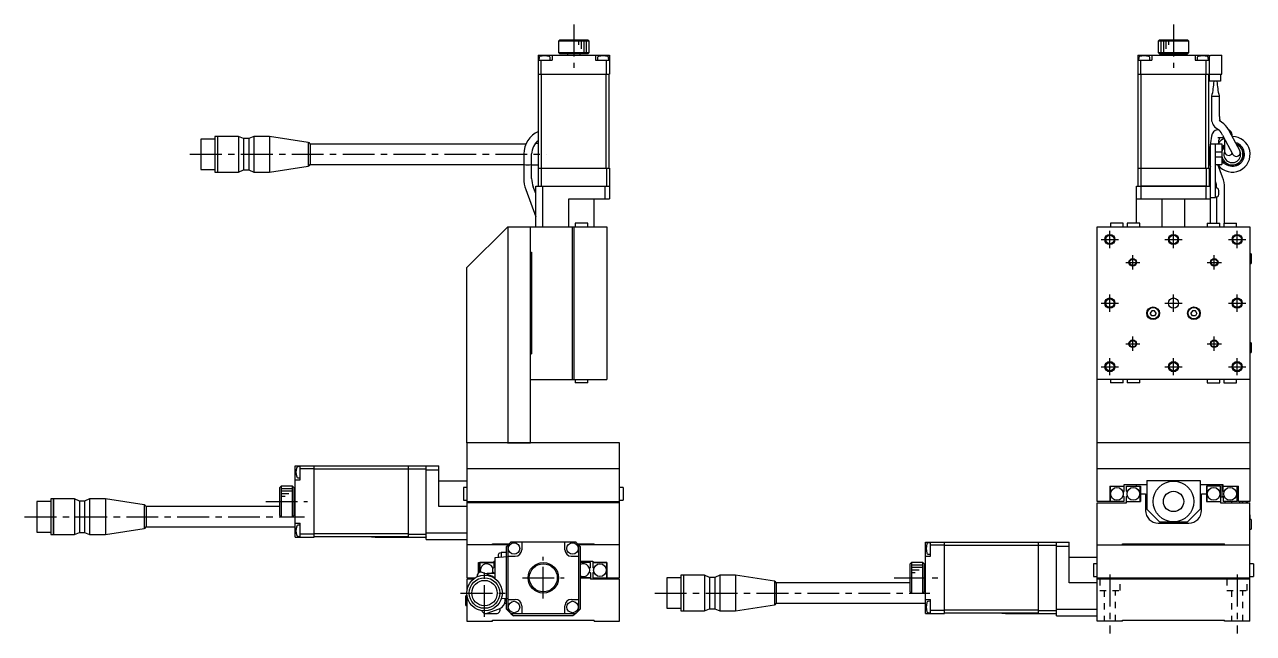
# Model space of a CAD drawing. Extents: x -591 to 418, y 17 to 757.
# Drawn here: x -591.1 to -108.2, y 273 to 512.4 of the extents above; entities that cross this region are included whole.
import ezdxf

# ---------------------------------------------------------------- set-up
doc = ezdxf.new("R2010")
doc.units = 0
doc.header["$LTSCALE"] = 10
doc.linetypes.add('CENTER', pattern=[2, 1.25, -0.25, 0.25, -0.25])
doc.linetypes.add('DOT', pattern=[0.5, 0.25, -0.25])
doc.layers.add('1', color=7, linetype='CONTINUOUS')

msp = doc.modelspace()

# ---------------------------------------------------------------- linework, layer by layer
at = {"layer": '1', "color": 4, "linetype": 'CENTER'}
for p, q in [((-375.243679, 512.362222), (-375.243679, 495.413484)), ((-139.601736, 512.362222), (-139.601736, 495.413484)), ((-526.086573, 461.366425), (-386.086573, 461.366425)), ((-164.601736, 424.466425), (-164.601736, 431.266425)), ((-139.601736, 424.466425), (-139.601736, 431.266425)), ((-114.601736, 424.466425), (-114.601736, 431.266425)), ((-168.001736, 427.866425), (-161.201736, 427.866425)), ((-143.001736, 427.866425), (-136.201736, 427.866425)), ((-118.001736, 427.866425), (-111.201736, 427.866425)), ((-155.601736, 416.066425), (-155.601736, 421.666425)), ((-123.601736, 416.066425), (-123.601736, 421.666425)), ((-158.401736, 418.866425), (-152.801736, 418.866425)), ((-126.401736, 418.866425), (-120.801736, 418.866425)), ((-164.601736, 399.466425), (-164.601736, 406.266425)), ((-139.601736, 399.466425), (-139.601736, 406.266425)), ((-114.601736, 399.466425), (-114.601736, 406.266425)), ((-168.001736, 402.866425), (-161.201736, 402.866425)), ((-143.001736, 402.866425), (-136.201736, 402.866425)), ((-118.001736, 402.866425), (-111.201736, 402.866425)), ((-158.401736, 386.866425), (-152.801736, 386.866425)), ((-155.601736, 384.066425), (-155.601736, 389.666425)), ((-126.401736, 386.866425), (-120.801736, 386.866425)), ((-123.601736, 384.066425), (-123.601736, 389.666425)), ((-168.001736, 377.866425), (-161.201736, 377.866425)), ((-164.601736, 374.466425), (-164.601736, 381.266425)), ((-143.001736, 377.866425), (-136.201736, 377.866425)), ((-139.601736, 374.466425), (-139.601736, 381.266425)), ((-118.001736, 377.866425), (-111.201736, 377.866425)), ((-114.601736, 374.466425), (-114.601736, 381.266425)), ((-496.319571, 324.866425), (-479.955272, 324.866425)), ((-591.086573, 318.866424), (-481.086573, 318.866424)), ((-387.243679, 286.666425), (-387.243679, 303.066425)), ((-410.343679, 279.466426), (-410.343679, 298.266423)), ((-395.443679, 294.866425), (-379.043679, 294.866425)), ((-249.399887, 294.866425), (-232.158929, 294.866425)), ((-164.601736, 296.136478), (-164.601736, 272.992683)), ((-114.601736, 296.136478), (-114.601736, 272.992683)), ((-419.743678, 288.866424), (-400.94368, 288.866424)), ((-343.44463, 288.866424), (-235.348937, 288.866424))]:
    msp.add_line(p, q, dxfattribs=at)
at = {"layer": '1', "color": 7, "linetype": 'CONTINUOUS'}
for p, q in [((-380.743679, 506.366425), (-381.243679, 505.866425)), ((-381.243679, 505.866425), (-381.243679, 501.366425)), ((-369.243679, 505.866425), (-381.243679, 505.866425)), ((-380.743679, 506.366425), (-369.743679, 506.366425)), ((-369.243679, 505.866425), (-369.743679, 506.366425)), ((-369.243679, 501.366425), (-369.243679, 505.866425)), ((-145.101736, 506.366425), (-145.601736, 505.866425)), ((-145.601736, 505.866425), (-145.601736, 501.366425)), ((-133.601736, 505.866425), (-145.601736, 505.866425)), ((-145.101736, 506.366425), (-134.101736, 506.366425)), ((-133.601736, 505.866425), (-134.101736, 506.366425)), ((-133.601736, 501.366425), (-133.601736, 505.866425)), ((-389.243679, 500.366425), (-361.243679, 500.366425)), ((-389.243679, 500.366425), (-389.243679, 492.866425)), ((-389.243679, 498.366425), (-383.743679, 498.366425)), ((-388.907478, 499.351705), (-388.993679, 498.366425)), ((-388.043679, 492.866425), (-388.043679, 498.366425)), ((-384.493679, 498.366425), (-384.57988, 499.351705)), ((-383.743679, 500.366425), (-383.743679, 498.366425)), ((-381.243679, 501.366425), (-380.743679, 500.866425)), ((-381.243679, 501.366425), (-369.243679, 501.366425)), ((-369.743679, 500.866425), (-380.743679, 500.866425)), ((-377.743679, 500.866425), (-377.743679, 500.366425)), ((-372.743679, 500.366425), (-372.743679, 500.866425)), ((-369.743679, 500.866425), (-369.243679, 501.366425)), ((-366.743679, 500.366425), (-366.743679, 498.366425)), ((-366.743679, 498.366425), (-361.243679, 498.366425)), ((-365.907478, 499.351705), (-365.993679, 498.366425)), ((-362.443679, 492.866425), (-362.443679, 498.366425)), ((-361.493679, 498.366425), (-361.57988, 499.351705)), ((-361.243679, 500.366425), (-361.243679, 492.866425)), ((-153.601736, 500.366425), (-125.601736, 500.366425)), ((-153.601736, 500.366425), (-153.601736, 492.866425)), ((-153.601736, 498.366425), (-148.101736, 498.366425)), ((-153.265535, 499.351705), (-153.351736, 498.366425)), ((-152.401736, 492.866425), (-152.401736, 498.366425)), ((-148.851736, 498.366425), (-148.937937, 499.351705)), ((-148.101736, 500.366425), (-148.101736, 498.366425)), ((-145.601736, 501.366425), (-145.101736, 500.866425)), ((-145.601736, 501.366425), (-133.601736, 501.366425)), ((-145.101736, 500.866425), (-134.101736, 500.866425)), ((-142.101736, 500.866425), (-142.101736, 500.366425)), ((-137.101736, 500.366425), (-137.101736, 500.866425)), ((-134.101736, 500.866425), (-133.601736, 501.366425)), ((-131.101736, 500.366425), (-131.101736, 498.366425)), ((-131.101736, 498.366425), (-125.601736, 498.366425)), ((-130.265535, 499.351705), (-130.351736, 498.366425)), ((-126.801736, 492.866425), (-126.801736, 498.366425)), ((-125.851736, 498.366425), (-125.937937, 499.351705)), ((-125.601736, 500.366425), (-125.601736, 490.066425)), ((-125.101736, 500.066425), (-125.601736, 500.066425)), ((-125.101736, 500.366425), (-125.101736, 500.066425)), ((-125.101736, 500.366425), (-120.601736, 500.366425)), ((-120.601736, 492.866425), (-120.601736, 500.366425)), ((-389.243679, 492.866425), (-361.243679, 492.866425)), ((-389.143679, 455.866425), (-389.143679, 492.866425)), ((-388.002258, 455.866425), (-388.002258, 492.866425)), ((-362.4851, 455.866425), (-362.4851, 492.866425)), ((-361.343679, 455.866425), (-361.343679, 492.866425)), ((-153.601736, 492.866425), (-120.601736, 492.866425)), ((-153.501736, 455.866425), (-153.501736, 492.866425)), ((-152.360315, 455.866425), (-152.360315, 492.866425)), ((-126.843157, 455.866425), (-126.843157, 492.866425)), ((-125.701736, 455.866425), (-125.701736, 492.866425)), ((-121.201736, 492.866425), (-121.201736, 490.066425)), ((-121.201736, 490.066425), (-125.601736, 490.066425)), ((-124.676736, 484.266425), (-124.676736, 476.283724)), ((-124.676736, 484.266425), (-121.576736, 484.266425)), ((-121.668246, 484.266425), (-121.681444, 484.306071)), ((-121.576736, 476.283724), (-121.576736, 484.266425)), ((-119.800583, 473.375923), (-121.612412, 474.610277)), ((-123.37444, 472.059735), (-123.357806, 472.048325)), ((-123.357806, 472.048325), (-121.596933, 470.848685)), ((-121.862127, 471.029355), (-122.174604, 471.029355)), ((-120.310973, 468.859677), (-116.267154, 461.332849)), ((-117.888799, 470.936651), (-117.927245, 470.949611)), ((-117.726503, 470.869855), (-117.888799, 470.936651)), ((-117.57063, 470.785439), (-117.726503, 470.869855)), ((-113.536318, 462.800002), (-117.58014, 470.32683)), ((-521.829468, 467.366423), (-521.829467, 455.366427)), ((-516.329467, 467.366423), (-521.829468, 467.366423)), ((-516.329467, 468.366424), (-516.329466, 454.366426)), ((-515.329465, 468.366424), (-516.329467, 468.366424)), ((-515.329465, 468.366424), (-515.329464, 454.366426)), ((-515.279465, 468.366424), (-515.329465, 468.316424)), ((-515.279465, 468.366424), (-515.279464, 454.366426)), ((-507.022465, 468.366424), (-515.279465, 468.366424)), ((-507.022465, 468.366424), (-507.022464, 454.366426)), ((-505.022465, 467.516425), (-507.022465, 468.366424)), ((-505.022465, 467.516425), (-505.022464, 455.216425)), ((-503.022465, 467.516425), (-505.022465, 467.516425)), ((-501.022465, 468.366424), (-503.022465, 467.516425)), ((-503.022465, 467.516425), (-503.022464, 455.216425)), ((-501.022465, 468.366424), (-501.022464, 454.366426)), ((-494.829466, 468.366424), (-501.022465, 468.366424)), ((-494.829466, 468.366424), (-494.829465, 454.366426)), ((-479.595483, 466.050751), (-494.829466, 468.366424)), ((-479.595483, 466.050751), (-479.595483, 456.682099)), ((-478.871809, 465.366425), (-478.871809, 457.366425)), ((-394.110013, 465.366425), (-478.871809, 465.366425)), ((-389.143679, 465.566425), (-390.402511, 465.566425)), ((-123.101736, 465.366425), (-125.101736, 465.366425)), ((-125.101736, 434.266425), (-125.101736, 465.366425)), ((-123.101736, 465.416425), (-120.601736, 465.416425)), ((-123.101736, 444.366425), (-123.101736, 465.416425)), ((-122.174604, 467.929355), (-119.811155, 467.929355)), ((-120.601736, 465.416425), (-120.601736, 457.316425)), ((-119.56637, 465.006839), (-120.601736, 464.456325)), ((-119.56637, 464.440554), (-120.601736, 463.89004)), ((-119.56637, 467.473733), (-119.56637, 462.479355)), ((-394.923981, 461.479355), (-394.923981, 451.835513)), ((-391.823981, 451.835513), (-391.823981, 461.479355)), ((-125.387897, 461.479355), (-125.387897, 457.206049)), ((-123.101736, 462.366425), (-120.601736, 462.366425)), ((-123.101736, 460.366425), (-120.601736, 460.366425)), ((-120.601736, 458.842811), (-119.004397, 457.99349)), ((-521.829467, 455.366427), (-516.329466, 455.366427)), ((-516.329466, 454.366426), (-515.329464, 454.366426)), ((-515.329464, 454.416426), (-515.279464, 454.366426)), ((-515.279464, 454.366426), (-507.022464, 454.366426)), ((-507.022464, 454.366426), (-505.022464, 455.216425)), ((-505.022464, 455.216425), (-503.022464, 455.216425)), ((-503.022464, 455.216425), (-501.022464, 454.366426)), ((-501.022464, 454.366426), (-494.829465, 454.366426)), ((-494.829465, 454.366426), (-479.595483, 456.682099)), ((-478.871809, 457.366425), (-394.923981, 457.366425)), ((-394.923981, 457.479355), (-394.848119, 457.394899)), ((-394.848119, 457.394899), (-394.755041, 457.355277)), ((-391.992921, 457.355277), (-391.899844, 457.394899)), ((-391.899844, 457.394899), (-391.826105, 457.465052)), ((-391.826105, 457.465052), (-391.823981, 457.479355)), ((-391.823981, 457.166425), (-389.143679, 457.166425)), ((-389.243679, 455.866425), (-389.243679, 448.966425)), ((-389.243679, 455.866425), (-361.243679, 455.866425)), ((-388.043679, 455.866425), (-388.043679, 448.866425)), ((-362.443679, 455.866425), (-362.443679, 448.866425)), ((-361.243679, 455.866425), (-361.243679, 448.966425)), ((-153.601736, 455.866425), (-153.601736, 448.866425)), ((-153.601736, 455.866425), (-125.601736, 455.866425)), ((-152.401736, 455.866425), (-152.401736, 448.966425)), ((-126.801736, 455.866425), (-126.801736, 448.966425)), ((-125.601736, 455.866425), (-125.601736, 448.866425)), ((-125.387897, 457.206049), (-125.101736, 457.256507)), ((-125.387897, 457.206049), (-125.101736, 456.419827)), ((-123.101736, 457.316425), (-120.601736, 457.316425)), ((-120.327183, 452.365644), (-122.12912, 457.316425)), ((-120.601736, 458.276526), (-118.608252, 457.216572)), ((-394.148534, 447.557985), (-390.243679, 436.829483)), ((-390.243679, 445.893277), (-391.235487, 448.618247)), ((-390.243679, 432.866425), (-390.243679, 448.866425)), ((-390.243679, 448.866425), (-361.243679, 448.866425)), ((-389.243679, 448.966425), (-389.143679, 448.866425)), ((-387.521708, 448.866425), (-387.521708, 432.866425)), ((-362.96565, 443.866425), (-362.96565, 448.866425)), ((-361.343679, 448.866425), (-361.243679, 448.966425)), ((-361.243679, 448.866425), (-361.243679, 443.866425)), ((-154.101736, 434.266425), (-154.101736, 448.866425)), ((-154.101736, 448.866425), (-125.101736, 448.866425)), ((-152.501736, 448.866425), (-152.401736, 448.966425)), ((-152.446969, 448.866425), (-152.446969, 443.866425)), ((-152.401736, 448.966425), (-126.801736, 448.966425)), ((-126.801736, 448.966425), (-126.701736, 448.866425)), ((-126.756503, 443.866425), (-126.756503, 448.866425)), ((-125.101736, 444.366425), (-123.101736, 444.366425)), ((-122.418949, 448.056689), (-123.101736, 448.116425)), ((-123.101736, 444.616425), (-122.418949, 444.676161)), ((-122.651736, 448.088116), (-122.651736, 448.077055)), ((-122.651736, 444.655795), (-122.651736, 434.266425)), ((-119.551736, 434.266425), (-119.551736, 448.088116)), ((-377.243679, 432.866425), (-377.243679, 443.866425)), ((-377.243679, 443.866425), (-361.243679, 443.866425)), ((-367.243679, 432.866425), (-367.243679, 443.866425)), ((-154.101736, 443.866425), (-125.101736, 443.866425)), ((-144.101736, 432.866425), (-144.101736, 443.866425)), ((-135.101736, 432.866425), (-135.101736, 443.866425)), ((-401.243679, 432.866425), (-417.243679, 416.866425)), ((-401.243679, 432.866425), (-401.243679, 347.966425)), ((-401.243679, 432.866425), (-362.243679, 432.866425)), ((-392.243679, 347.866425), (-392.243679, 432.866425)), ((-375.743679, 372.866425), (-375.743679, 432.866425)), ((-375.243679, 432.866425), (-375.243679, 372.866425)), ((-374.743679, 434.266425), (-374.743679, 432.866425)), ((-369.743679, 434.266425), (-374.743679, 434.266425)), ((-369.743679, 432.866425), (-369.743679, 434.266425)), ((-362.243679, 432.866425), (-362.243679, 372.866425)), ((-169.601736, 432.866425), (-109.601736, 432.866425)), ((-169.601736, 347.966425), (-169.601736, 432.866425)), ((-164.351736, 434.266425), (-164.351736, 432.866425)), ((-159.351736, 434.266425), (-164.351736, 434.266425)), ((-159.351736, 432.866425), (-159.351736, 434.266425)), ((-157.851736, 434.266425), (-157.851736, 432.866425)), ((-152.851736, 434.266425), (-157.851736, 434.266425)), ((-152.851736, 432.866425), (-152.851736, 434.266425)), ((-126.351736, 434.266425), (-126.351736, 432.866425)), ((-126.351736, 434.266425), (-121.351736, 434.266425)), ((-121.351736, 432.866425), (-121.351736, 434.266425)), ((-119.851736, 434.266425), (-119.851736, 432.866425)), ((-119.851736, 434.266425), (-114.851736, 434.266425)), ((-114.851736, 432.866425), (-114.851736, 434.266425)), ((-109.601736, 432.866425), (-109.601736, 347.966425)), ((-392.243679, 422.866425), (-391.943679, 422.866425)), ((-391.943679, 422.866425), (-391.943679, 382.866425)), ((-109.101736, 422.266425), (-109.601736, 422.266425)), ((-109.101736, 422.266425), (-109.101736, 418.466425)), ((-417.243679, 347.966425), (-417.243679, 416.866425)), ((-109.601736, 418.466425), (-109.101736, 418.466425)), ((-148.179086, 399.866425), (-148.756437, 398.866425)), ((-148.179086, 397.866425), (-148.756437, 398.866425)), ((-147.024386, 399.866425), (-148.179086, 399.866425)), ((-147.024386, 397.866425), (-148.179086, 397.866425)), ((-146.447036, 398.866425), (-147.024386, 399.866425)), ((-146.447036, 398.866425), (-147.024386, 397.866425)), ((-132.179086, 399.866425), (-132.756437, 398.866425)), ((-132.179086, 397.866425), (-132.756437, 398.866425)), ((-131.024386, 399.866425), (-132.179086, 399.866425)), ((-131.024386, 397.866425), (-132.179086, 397.866425)), ((-130.447036, 398.866425), (-131.024386, 399.866425)), ((-130.447036, 398.866425), (-131.024386, 397.866425)), ((-109.101736, 387.266425), (-109.601736, 387.266425)), ((-109.101736, 387.266425), (-109.101736, 383.466425)), ((-392.243679, 382.866425), (-391.943679, 382.866425)), ((-109.601736, 383.466425), (-109.101736, 383.466425)), ((-392.243679, 372.866425), (-362.243679, 372.866425)), ((-374.743679, 372.866425), (-374.743679, 371.466425)), ((-369.743679, 371.466425), (-369.743679, 372.866425)), ((-109.601736, 372.866425), (-169.601736, 372.866425)), ((-164.351736, 372.866425), (-164.351736, 371.466425)), ((-159.351736, 371.466425), (-159.351736, 372.866425)), ((-157.851736, 372.866425), (-157.851736, 371.466425)), ((-152.851736, 371.466425), (-152.851736, 372.866425)), ((-126.351736, 372.866425), (-126.351736, 371.466425)), ((-121.351736, 371.466425), (-121.351736, 372.866425)), ((-119.851736, 372.866425), (-119.851736, 371.466425)), ((-114.851736, 371.466425), (-114.851736, 372.866425)), ((-369.743679, 371.466425), (-374.743679, 371.466425)), ((-159.351736, 371.466425), (-164.351736, 371.466425)), ((-152.851736, 371.466425), (-157.851736, 371.466425)), ((-126.351736, 371.466425), (-121.351736, 371.466425)), ((-119.851736, 371.466425), (-114.851736, 371.466425)), ((-417.243679, 347.966425), (-417.143679, 347.866425)), ((-357.243679, 347.866425), (-417.243679, 347.866425)), ((-417.243679, 347.866425), (-417.243679, 294.866425)), ((-401.343679, 347.866425), (-401.243679, 347.966425)), ((-401.243679, 347.966425), (-392.243679, 347.966425)), ((-357.243679, 294.866425), (-357.243679, 347.866425)), ((-169.501736, 347.866425), (-169.601736, 347.966425)), ((-109.601736, 347.866425), (-169.601736, 347.866425)), ((-169.601736, 324.866425), (-169.601736, 347.866425)), ((-109.601736, 347.966425), (-109.701736, 347.866425)), ((-109.601736, 347.866425), (-109.601736, 324.866425)), ((-484.743679, 310.866425), (-484.743679, 338.866425)), ((-484.743679, 338.866425), (-477.243679, 338.866425)), ((-482.743679, 338.616425), (-483.728959, 338.530225)), ((-482.743679, 333.366425), (-482.743679, 338.866425)), ((-477.243679, 310.866425), (-477.243679, 338.866425)), ((-440.243679, 338.766425), (-477.243679, 338.766425)), ((-440.243679, 338.866425), (-433.343679, 338.866425)), ((-440.243679, 310.866425), (-440.243679, 338.866425)), ((-433.243679, 338.766425), (-433.343679, 338.866425)), ((-433.243679, 338.866425), (-428.243679, 338.866425)), ((-433.243679, 309.866425), (-433.243679, 338.866425)), ((-428.243679, 322.866425), (-428.243679, 338.866425)), ((-484.743679, 333.366425), (-482.743679, 333.366425)), ((-483.728959, 334.202626), (-482.743679, 334.116425)), ((-477.243679, 337.666425), (-482.743679, 337.666425)), ((-440.243679, 337.625004), (-477.243679, 337.625004)), ((-440.243679, 337.666425), (-433.243679, 337.666425)), ((-428.243679, 337.144455), (-433.243679, 337.144455)), ((-417.243679, 337.866425), (-357.243679, 337.866425)), ((-169.601736, 337.866425), (-109.601736, 337.866425)), ((-490.243679, 330.866425), (-490.743679, 330.366425)), ((-490.743679, 319.366425), (-490.743679, 330.366425)), ((-485.743679, 330.866425), (-490.243679, 330.866425)), ((-490.243679, 330.866425), (-490.243679, 318.866425)), ((-485.243679, 330.366425), (-485.743679, 330.866425)), ((-485.743679, 318.866425), (-485.743679, 330.866425)), ((-485.243679, 330.366425), (-485.243679, 319.366425)), ((-417.243679, 332.866425), (-428.243679, 332.866425)), ((-417.243679, 330.366425), (-418.643679, 330.366425)), ((-418.643679, 330.366425), (-418.643679, 325.366425)), ((-355.843679, 330.366425), (-357.243679, 330.366425)), ((-355.843679, 330.366425), (-355.843679, 325.366425)), ((-164.551736, 330.816425), (-164.601736, 330.866425)), ((-164.601736, 330.866425), (-164.601736, 324.866425)), ((-164.601736, 330.866425), (-159.101736, 330.866425)), ((-164.551736, 330.816425), (-164.551736, 324.866425)), ((-159.101736, 330.816425), (-164.551736, 330.816425)), ((-159.101736, 328.869027), (-159.441271, 328.529492)), ((-150.101736, 331.366425), (-159.101736, 331.366425)), ((-159.101736, 331.366425), (-159.101736, 328.869027)), ((-158.101736, 328.869027), (-158.101736, 330.866425)), ((-158.101736, 330.866425), (-152.601736, 330.866425)), ((-158.101736, 328.869027), (-157.762201, 328.529492)), ((-154.101736, 330.866425), (-154.101736, 331.366425)), ((-152.651736, 324.916425), (-152.651736, 330.866425)), ((-152.601736, 330.866425), (-152.601736, 324.866425)), ((-150.101736, 333.066425), (-150.101736, 321.866425)), ((-150.101736, 333.066425), (-129.101736, 333.066425)), ((-129.101736, 333.066425), (-129.101736, 321.866425)), ((-120.101736, 331.366425), (-129.101736, 331.366425)), ((-126.601736, 330.866425), (-126.601736, 324.866425)), ((-121.101736, 330.866425), (-126.601736, 330.866425)), ((-126.551736, 330.866425), (-126.551736, 324.916425)), ((-125.101736, 331.366425), (-125.101736, 330.866425)), ((-123.101736, 330.866425), (-123.101736, 331.366425)), ((-123.101736, 331.116425), (-122.418949, 331.176161)), ((-121.441271, 328.529492), (-121.101736, 328.869027)), ((-121.201736, 326.963823), (-121.201736, 328.769027)), ((-121.101736, 328.869027), (-121.101736, 330.866425)), ((-120.601736, 331.366425), (-120.601736, 326.616424)), ((-120.101736, 328.869027), (-120.101736, 331.366425)), ((-120.101736, 330.866425), (-114.101736, 330.866425)), ((-114.651736, 330.816425), (-120.101736, 330.816425)), ((-119.762201, 328.529492), (-120.101736, 328.869027)), ((-114.651736, 330.816425), (-114.601736, 330.866425)), ((-114.651736, 324.866425), (-114.651736, 330.816425)), ((-114.601736, 330.866425), (-114.601736, 324.866425)), ((-114.101736, 324.866425), (-114.101736, 330.866425)), ((-586.329467, 324.866422), (-586.329467, 312.866426)), ((-580.829466, 324.866422), (-586.329467, 324.866422)), ((-580.829466, 325.866423), (-580.829466, 311.866425)), ((-579.829464, 325.866423), (-580.829466, 325.866423)), ((-579.829464, 325.866423), (-579.829464, 311.866425)), ((-579.779464, 325.866423), (-579.829464, 325.816423)), ((-579.779464, 325.866423), (-579.779464, 311.866425)), ((-571.522464, 325.866423), (-579.779464, 325.866423)), ((-571.522464, 325.866423), (-571.522464, 311.866425)), ((-569.522464, 325.016424), (-571.522464, 325.866423)), ((-569.522464, 325.016424), (-569.522464, 312.716424)), ((-567.522464, 325.016424), (-569.522464, 325.016424)), ((-565.522464, 325.866423), (-567.522464, 325.016424)), ((-567.522464, 325.016424), (-567.522464, 312.716424)), ((-565.522464, 325.866423), (-565.522464, 311.866425)), ((-559.329465, 325.866423), (-565.522464, 325.866423)), ((-559.329465, 325.866423), (-559.329465, 311.866425)), ((-544.095483, 323.55075), (-559.329465, 325.866423)), ((-544.095483, 323.55075), (-544.095483, 314.182099)), ((-484.743679, 327.366425), (-485.243679, 327.366425)), ((-418.643679, 325.366425), (-417.243679, 325.366425)), ((-417.243679, 324.866425), (-357.243679, 324.866425)), ((-357.243679, 324.366425), (-417.243679, 324.366425)), ((-357.243679, 325.366425), (-355.843679, 325.366425)), ((-159.101736, 324.866425), (-169.601736, 324.866425)), ((-169.601736, 324.366425), (-158.101736, 324.366425)), ((-169.601736, 277.866425), (-169.601736, 324.366425)), ((-159.101736, 326.863823), (-159.441271, 327.203358)), ((-159.101736, 326.863823), (-159.101736, 324.866425)), ((-157.762201, 327.203358), (-158.101736, 326.863823)), ((-158.101736, 324.366425), (-158.101736, 326.863823)), ((-158.101736, 324.916425), (-152.651736, 324.916425)), ((-158.101736, 324.866425), (-152.601736, 324.866425)), ((-152.651736, 324.916425), (-152.601736, 324.866425)), ((-152.601736, 327.866425), (-150.601736, 327.866425)), ((-150.601736, 327.866425), (-150.601736, 321.366425)), ((-150.601736, 326.366425), (-150.101736, 326.866425)), ((-129.101736, 326.866425), (-128.601736, 326.366425)), ((-128.601736, 321.366425), (-128.601736, 327.866425)), ((-128.601736, 327.866425), (-126.601736, 327.866425)), ((-126.551736, 324.916425), (-126.601736, 324.866425)), ((-126.601736, 324.866425), (-121.101736, 324.866425)), ((-126.551736, 324.916425), (-121.101736, 324.916425)), ((-121.101736, 326.863823), (-121.441271, 327.203358)), ((-121.101736, 326.863823), (-121.101736, 324.366425)), ((-120.101736, 326.616424), (-121.101736, 326.616424)), ((-121.101736, 324.366425), (-109.601736, 324.366425)), ((-119.762201, 327.203358), (-120.101736, 326.863823)), ((-120.101736, 326.863823), (-120.101736, 324.866425)), ((-114.601736, 324.866425), (-120.101736, 324.866425)), ((-119.488454, 324.866425), (-119.488454, 324.366425)), ((-116.645251, 324.366504), (-116.645138, 324.866643)), ((-109.601736, 324.866425), (-114.101736, 324.866425)), ((-113.546168, 324.366425), (-113.546168, 324.866425)), ((-111.101736, 324.866425), (-111.101736, 324.366425)), ((-110.601736, 324.866425), (-110.601736, 324.366425)), ((-109.601736, 277.866425), (-109.601736, 324.366425)), ((-543.371809, 322.866424), (-543.371809, 314.866424)), ((-490.743679, 322.866424), (-543.371809, 322.866424)), ((-490.743679, 319.366425), (-490.243679, 318.866425)), ((-490.243679, 318.866425), (-485.743679, 318.866425)), ((-485.743679, 318.866425), (-485.243679, 319.366425)), ((-485.243679, 322.366425), (-484.743679, 322.366425)), ((-417.243679, 322.866425), (-428.243679, 322.866425)), ((-145.101736, 316.866425), (-150.101736, 321.866425)), ((-129.101736, 321.866425), (-134.101736, 316.866425)), ((-559.329465, 311.866425), (-544.095483, 314.182099)), ((-543.371809, 314.866424), (-484.743679, 314.866424)), ((-484.743679, 316.366425), (-482.743679, 316.366425)), ((-482.743679, 315.616425), (-483.728959, 315.530225)), ((-482.743679, 310.866425), (-482.743679, 316.366425)), ((-145.601736, 316.366425), (-133.601736, 316.366425)), ((-145.101736, 316.866425), (-134.101736, 316.866425)), ((-109.101736, 317.766425), (-109.601736, 317.766425)), ((-109.601736, 313.966425), (-109.101736, 313.966425)), ((-109.101736, 317.766425), (-109.101736, 313.966425)), ((-586.329467, 312.866426), (-580.829466, 312.866426)), ((-580.829466, 311.866425), (-579.829464, 311.866425)), ((-579.829464, 311.916425), (-579.779464, 311.866425)), ((-579.779464, 311.866425), (-571.522464, 311.866425)), ((-571.522464, 311.866425), (-569.522464, 312.716424)), ((-569.522464, 312.716424), (-567.522464, 312.716424)), ((-567.522464, 312.716424), (-565.522464, 311.866425)), ((-565.522464, 311.866425), (-559.329465, 311.866425)), ((-484.743679, 310.866425), (-477.243679, 310.866425)), ((-483.728959, 311.202626), (-482.743679, 311.116425)), ((-477.243679, 312.066425), (-482.743679, 312.066425)), ((-440.243679, 312.107847), (-477.243679, 312.107847)), ((-440.243679, 310.966425), (-477.243679, 310.966425)), ((-454.74166, 310.965784), (-453.306757, 310.816425)), ((-453.306757, 310.816425), (-433.243679, 310.816425)), ((-440.243679, 312.066425), (-433.243679, 312.066425)), ((-440.243679, 310.866425), (-433.343679, 310.866425)), ((-433.243679, 310.966425), (-433.343679, 310.866425)), ((-433.243679, 312.588396), (-417.243679, 312.588396)), ((-433.243679, 309.866425), (-417.243679, 309.866425)), ((-401.100085, 307.866425), (-417.243679, 307.866425)), ((-407.243679, 308.166425), (-400.812393, 308.166425)), ((-407.243679, 307.866425), (-407.243679, 308.166425)), ((-403.743679, 304.616425), (-404.426467, 304.556689)), ((-401.743679, 304.866425), (-403.743679, 304.866425)), ((-403.743679, 304.866425), (-403.743679, 302.941608)), ((-401.743679, 307.144454), (-401.243679, 307.666425)), ((-401.743679, 282.588396), (-401.743679, 307.144454)), ((-400.043679, 308.866425), (-401.243679, 307.666425)), ((-401.243679, 307.666425), (-401.243679, 282.066425)), ((-374.398447, 308.866425), (-400.088912, 308.866425)), ((-395.743679, 308.866425), (-395.743679, 305.866425)), ((-378.743679, 305.866425), (-378.743679, 308.866425)), ((-373.243679, 307.666425), (-374.443679, 308.866425)), ((-373.674965, 308.166425), (-367.243679, 308.166425)), ((-357.243679, 307.866425), (-373.387273, 307.866425)), ((-373.243679, 307.666425), (-372.743679, 307.144455)), ((-373.243679, 282.066425), (-373.243679, 307.666425)), ((-372.743679, 307.144455), (-372.743679, 282.588396)), ((-367.243679, 307.866425), (-367.243679, 308.166425)), ((-237.101736, 280.866425), (-237.101736, 308.866425)), ((-237.101736, 308.866425), (-229.601736, 308.866425)), ((-235.101736, 308.616425), (-236.087016, 308.530225)), ((-235.101736, 303.366425), (-235.101736, 308.866425)), ((-229.601736, 307.666425), (-235.101736, 307.666425)), ((-229.601736, 280.866425), (-229.601736, 308.866425)), ((-192.601736, 308.766425), (-229.601736, 308.766425)), ((-192.601736, 307.625004), (-229.601736, 307.625004)), ((-192.601736, 308.866425), (-185.701736, 308.866425)), ((-192.601736, 280.866425), (-192.601736, 308.866425)), ((-192.601736, 307.666425), (-185.601736, 307.666425)), ((-185.601736, 308.766425), (-185.701736, 308.866425)), ((-185.601736, 308.866425), (-180.601736, 308.866425)), ((-185.601736, 279.866425), (-185.601736, 308.866425)), ((-180.601736, 307.144455), (-185.601736, 307.144455)), ((-180.601736, 292.866425), (-180.601736, 308.866425)), ((-169.601736, 307.866425), (-109.601736, 307.866425)), ((-159.601736, 307.866425), (-159.601736, 308.166425)), ((-159.601736, 308.166425), (-119.601736, 308.166425)), ((-119.601736, 307.866425), (-119.601736, 308.166425)), ((-412.743679, 300.866425), (-406.743679, 300.866425)), ((-412.743679, 296.685678), (-412.743679, 300.866425)), ((-412.193679, 300.816425), (-412.243679, 300.866425)), ((-412.243679, 296.965752), (-412.243679, 300.866425)), ((-406.743679, 300.816425), (-412.193679, 300.816425)), ((-412.193679, 300.816425), (-412.193679, 296.981644)), ((-406.743679, 301.366425), (-406.243679, 301.366425)), ((-406.743679, 301.366425), (-406.743679, 298.869027)), ((-401.243679, 303.116424), (-406.243679, 302.766791)), ((-406.243679, 302.766791), (-406.243679, 294.540047)), ((-401.243679, 303.366425), (-398.243679, 303.366425)), ((-376.243679, 303.366425), (-373.243679, 303.366425)), ((-372.743679, 301.366425), (-367.743679, 301.366425)), ((-368.743679, 300.866425), (-372.743679, 300.866425)), ((-368.743679, 298.869027), (-368.743679, 300.866425)), ((-367.743679, 301.366425), (-367.743679, 298.869027)), ((-367.743679, 300.866425), (-362.243679, 300.866425)), ((-362.293679, 300.816425), (-367.743679, 300.816425)), ((-362.293679, 300.816425), (-362.243679, 300.866425)), ((-362.293679, 294.866425), (-362.293679, 300.816425)), ((-362.243679, 300.866425), (-362.243679, 294.866425)), ((-242.601736, 300.866425), (-243.101736, 300.366425)), ((-243.101736, 289.366425), (-243.101736, 300.366425)), ((-238.101736, 300.866425), (-242.601736, 300.866425)), ((-242.601736, 300.866425), (-242.601736, 288.866425)), ((-237.601736, 300.366425), (-238.101736, 300.866425)), ((-238.101736, 288.866425), (-238.101736, 300.866425)), ((-237.601736, 300.366425), (-237.601736, 289.366425)), ((-237.101736, 303.366425), (-235.101736, 303.366425)), ((-236.087016, 304.202626), (-235.101736, 304.116425)), ((-169.601736, 302.866425), (-180.601736, 302.866425)), ((-169.601736, 300.366425), (-171.001736, 300.366425)), ((-171.001736, 300.366425), (-171.001736, 295.366425)), ((-108.201736, 300.366425), (-109.601736, 300.366425)), ((-108.201736, 300.366425), (-108.201736, 295.366425)), ((-417.243679, 294.866425), (-413.949227, 294.866425)), ((-416.243679, 294.366425), (-416.243679, 294.866425)), ((-415.743679, 294.366425), (-415.743679, 294.866425)), ((-413.299247, 295.211864), (-413.299247, 295.496727)), ((-408.824557, 296.081702), (-411.219115, 296.953252)), ((-406.243679, 296.616424), (-408.906961, 296.616424)), ((-407.083214, 298.529492), (-406.743679, 298.869027)), ((-407.083214, 297.203358), (-406.743679, 296.863823)), ((-406.743679, 296.863823), (-406.743679, 296.616424)), ((-372.743679, 294.916425), (-368.743679, 294.916425)), ((-368.743679, 294.866425), (-372.743679, 294.866425)), ((-369.083214, 298.529492), (-368.743679, 298.869027)), ((-368.743679, 296.863823), (-369.083214, 297.203358)), ((-368.743679, 296.863823), (-368.743679, 294.366425)), ((-367.743679, 298.869027), (-367.404144, 298.529492)), ((-367.743679, 296.863823), (-367.404144, 297.203358)), ((-367.743679, 296.863823), (-367.743679, 294.866425)), ((-367.743679, 294.866425), (-357.243679, 294.866425)), ((-338.687524, 294.866422), (-338.687524, 282.866426)), ((-333.187523, 294.866422), (-338.687524, 294.866422)), ((-333.187523, 295.866423), (-333.187523, 281.866425)), ((-332.187521, 295.866423), (-333.187523, 295.866423)), ((-332.187521, 295.866423), (-332.187521, 281.866425)), ((-332.137521, 295.866423), (-332.187521, 295.816423)), ((-332.137521, 295.866423), (-332.137521, 281.866425)), ((-323.880521, 295.866423), (-332.137521, 295.866423)), ((-323.880521, 295.866423), (-323.880521, 281.866425)), ((-321.880521, 295.016424), (-323.880521, 295.866423)), ((-321.880521, 295.016424), (-321.880521, 282.716424)), ((-319.880521, 295.016424), (-321.880521, 295.016424)), ((-317.880521, 295.866423), (-319.880521, 295.016424)), ((-319.880521, 295.016424), (-319.880521, 282.716424)), ((-317.880521, 295.866423), (-317.880521, 281.866425)), ((-311.687522, 295.866423), (-317.880521, 295.866423)), ((-311.687522, 295.866423), (-311.687522, 281.866425)), ((-296.45354, 293.55075), (-311.687522, 295.866423)), ((-237.101736, 297.366425), (-237.601736, 297.366425)), ((-171.001736, 295.366425), (-169.601736, 295.366425)), ((-169.601736, 294.866425), (-109.601736, 294.866425)), ((-109.601736, 295.366425), (-108.201736, 295.366425)), ((-417.243679, 294.366425), (-417.243679, 290.0454)), ((-414.673803, 294.366425), (-417.243679, 294.366425)), ((-357.243679, 294.366425), (-368.743679, 294.366425)), ((-357.243679, 277.866425), (-357.243679, 294.366425)), ((-296.45354, 293.55075), (-296.45354, 284.182099)), ((-295.729866, 292.866424), (-295.729866, 284.866424)), ((-243.101736, 292.866424), (-295.729866, 292.866424)), ((-237.601736, 292.366425), (-237.101736, 292.366425)), ((-169.601736, 292.866425), (-180.601736, 292.866425)), ((-109.601736, 294.366425), (-169.601736, 294.366425)), ((-417.256709, 287.766425), (-417.743679, 287.766425)), ((-417.743679, 283.966425), (-417.743679, 287.766425)), ((-417.243679, 287.687449), (-417.243679, 277.866425)), ((-401.243679, 286.616425), (-403.660167, 286.7854)), ((-402.211859, 285.989971), (-402.211859, 286.637792)), ((-401.243679, 286.366425), (-398.243679, 286.366425)), ((-376.243679, 286.366425), (-373.243679, 286.366425)), ((-243.101736, 289.366425), (-242.601736, 288.866425)), ((-242.601736, 288.866425), (-238.101736, 288.866425)), ((-238.101736, 288.866425), (-237.601736, 289.366425)), ((-237.101736, 286.366425), (-235.101736, 286.366425)), ((-235.101736, 285.616425), (-236.087016, 285.530225)), ((-235.101736, 280.866425), (-235.101736, 286.366425)), ((-417.743679, 283.966425), (-417.243679, 283.966425)), ((-409.869861, 280.816425), (-405.71805, 280.816425)), ((-409.33973, 280.909901), (-404.547688, 282.654061)), ((-402.394346, 284.866425), (-401.743679, 284.866425)), ((-401.743679, 282.588396), (-401.243679, 282.066425)), ((-401.243679, 282.066425), (-400.043679, 280.866425)), ((-400.043679, 280.866425), (-398.905582, 279.866425)), ((-400.043679, 280.866425), (-374.443679, 280.866425)), ((-395.743679, 283.866425), (-395.743679, 280.866425)), ((-378.743679, 280.866425), (-378.743679, 283.866425)), ((-374.443679, 280.866425), (-375.581775, 279.866425)), ((-374.443679, 280.866425), (-373.243679, 282.066425)), ((-373.243679, 282.066425), (-372.743679, 282.588396)), ((-338.687524, 282.866426), (-333.187523, 282.866426)), ((-333.187523, 281.866425), (-332.187521, 281.866425)), ((-332.187521, 281.916425), (-332.137521, 281.866425)), ((-332.137521, 281.866425), (-323.880521, 281.866425)), ((-323.880521, 281.866425), (-321.880521, 282.716424)), ((-321.880521, 282.716424), (-319.880521, 282.716424)), ((-319.880521, 282.716424), (-317.880521, 281.866425)), ((-317.880521, 281.866425), (-311.687522, 281.866425)), ((-311.687522, 281.866425), (-296.45354, 284.182099)), ((-295.729866, 284.866424), (-237.101736, 284.866424)), ((-237.101736, 280.866425), (-229.601736, 280.866425)), ((-236.087016, 281.202626), (-235.101736, 281.116425)), ((-229.601736, 282.066425), (-235.101736, 282.066425)), ((-192.601736, 282.107847), (-229.601736, 282.107847)), ((-192.601736, 280.966425), (-229.601736, 280.966425)), ((-207.099718, 280.965784), (-205.664814, 280.816425)), ((-205.664814, 280.816425), (-185.601736, 280.816425)), ((-192.601736, 282.066425), (-185.601736, 282.066425)), ((-192.601736, 280.866425), (-185.701736, 280.866425)), ((-185.601736, 280.966425), (-185.701736, 280.866425)), ((-185.601736, 282.588396), (-169.601736, 282.588396)), ((-417.243679, 277.866425), (-407.243679, 277.866425)), ((-407.243679, 277.866425), (-407.243679, 278.166425)), ((-407.243679, 278.166425), (-367.243679, 278.166425)), ((-375.581775, 279.866425), (-398.905582, 279.866425)), ((-367.243679, 277.866425), (-367.243679, 278.166425)), ((-367.243679, 277.866425), (-357.243679, 277.866425)), ((-185.601736, 279.866425), (-169.601736, 279.866425)), ((-159.601736, 277.866425), (-169.601736, 277.866425)), ((-159.601736, 278.166425), (-119.601736, 278.166425)), ((-159.601736, 277.866425), (-159.601736, 278.166425)), ((-119.601736, 277.866425), (-119.601736, 278.166425)), ((-109.601736, 277.866425), (-119.601736, 277.866425))]:
    msp.add_line(p, q, dxfattribs=at)
at = {"layer": '1', "color": 9, "linetype": 'CONTINUOUS'}
for p, q in [((-373.243679, 504.366425), (-373.243679, 505.866425)), ((-372.243679, 502.866425), (-372.243679, 505.866425)), ((-371.243679, 501.366425), (-371.243679, 505.866425)), ((-370.243679, 501.366425), (-370.243679, 505.866425)), ((-144.601736, 505.866425), (-144.601736, 501.366425)), ((-143.601736, 505.866425), (-143.601736, 501.366425)), ((-142.601736, 505.866425), (-142.601736, 502.866425)), ((-141.601736, 505.866425), (-141.601736, 504.366425)), ((-485.743679, 329.866425), (-490.243679, 329.866425)), ((-485.743679, 328.866425), (-490.243679, 328.866425)), ((-487.243679, 327.866425), (-490.243679, 327.866425)), ((-488.743679, 326.866425), (-490.243679, 326.866425)), ((-238.101736, 299.866425), (-242.601736, 299.866425)), ((-238.101736, 298.866425), (-242.601736, 298.866425)), ((-239.601736, 297.866425), (-242.601736, 297.866425)), ((-241.101736, 296.866425), (-242.601736, 296.866425))]:
    msp.add_line(p, q, dxfattribs=at)
at = {"layer": '1', "color": 9, "linetype": 'DOT'}
for p, q in [((-168.601736, 294.366425), (-168.601736, 289.866425)), ((-168.601736, 289.866425), (-160.601736, 289.866425)), ((-166.851736, 289.866425), (-166.851736, 277.866425)), ((-162.351736, 277.866425), (-162.351736, 289.866425)), ((-160.601736, 289.866425), (-160.601736, 294.366425)), ((-118.601736, 294.366425), (-118.601736, 289.866425)), ((-118.601736, 289.866425), (-110.601736, 289.866425)), ((-116.851736, 289.866425), (-116.851736, 277.866425)), ((-112.351736, 277.866425), (-112.351736, 289.866425)), ((-110.601736, 289.866425), (-110.601736, 294.366425))]:
    msp.add_line(p, q, dxfattribs=at)
at = {"layer": '1', "color": 9, "linetype": 'CONTINUOUS'}
for centre, radius in [((-164.601736, 427.866425), 2), ((-139.601736, 427.866425), 2), ((-114.601736, 427.866425), 2), ((-155.601736, 418.866425), 1.5), ((-123.601736, 418.866425), 1.5), ((-164.601736, 402.866425), 2), ((-114.601736, 402.866425), 2), ((-155.601736, 386.866425), 1.5), ((-123.601736, 386.866425), 1.5), ((-164.601736, 377.866425), 2), ((-139.601736, 377.866425), 2), ((-114.601736, 377.866425), 2)]:
    msp.add_circle(centre, radius, dxfattribs=at)
at = {"layer": '1', "color": 7, "linetype": 'CONTINUOUS'}
for centre, radius in [((-164.601736, 427.866425), 1.65), ((-139.601736, 427.866425), 1.65), ((-114.601736, 427.866425), 1.65), ((-155.601736, 418.866425), 1.25), ((-123.601736, 418.866425), 1.25), ((-164.601736, 402.866425), 1.65), ((-147.601736, 398.866425), 2.5), ((-147.601736, 398.866425), 2.25), ((-139.601736, 402.866425), 2), ((-131.601736, 398.866425), 2.5), ((-131.601736, 398.866425), 2.25), ((-114.601736, 402.866425), 1.65), ((-155.601736, 386.866425), 1.25), ((-123.601736, 386.866425), 1.25), ((-164.601736, 377.866425), 1.65), ((-139.601736, 377.866425), 1.65), ((-114.601736, 377.866425), 1.65), ((-161.851736, 327.866425), 2.5), ((-155.351736, 327.866425), 2.5), ((-139.601736, 324.866425), 8), ((-139.601736, 324.866425), 4), ((-123.851736, 327.866425), 2.5), ((-117.351736, 327.866425), 2.5), ((-398.743679, 306.366425), 2.25), ((-375.743679, 306.366425), 2.25), ((-387.243679, 294.866425), 6), ((-387.243679, 294.866425), 5.5), ((-364.993679, 297.866425), 2.5), ((-410.343679, 288.866424), 6.999999), ((-410.343679, 288.866424), 5.999998), ((-410.343679, 288.866424), 5), ((-398.743679, 283.366425), 2.25), ((-375.743679, 283.366425), 2.25)]:
    msp.add_circle(centre, radius, dxfattribs=at)
for centre, radius, start, end in [((-388.409381, 499.308127), 0.5, 107.629155, 175), ((-386.743679, 494.066425), 6, 72.370845, 107.629155), ((-385.077977, 499.308127), 0.5, 5, 72.370845), ((-365.409381, 499.308127), 0.5, 107.629155, 175), ((-363.743679, 494.066425), 6, 72.370845, 107.629155), ((-362.077977, 499.308127), 0.5, 5, 72.370845), ((-152.767438, 499.308127), 0.5, 107.629155, 175), ((-151.101736, 494.066425), 6, 72.370845, 107.629155), ((-149.436034, 499.308127), 0.5, 5, 72.370845), ((-129.767438, 499.308127), 0.5, 107.629155, 175), ((-128.101736, 494.066425), 6, 72.370845, 107.629155), ((-126.436034, 499.308127), 0.5, 5, 72.370845), ((-155.484558, 491.905046), 31.878043, 346.135879, 356.693532), ((-90.342887, 491.942676), 32.255619, 183.334674, 193.69498), ((-119.323678, 475.621426), 5.393873, 172.947019, 221.323908), ((-114.217287, 476.184283), 7.360121, 179.225868, 193.677733), ((-127.076961, 465.743993), 10.544764, 25.760345, 46.366204), ((-385.369572, 461.521919), 9.554504, 113.266827, 180.255242), ((-97.885921, 461.984204), 27.506609, 166.41532003, 181.05164989), ((-121.860148, 468.290186), 2.767188, 98.49642896, 176.79248154), ((-130.916522, 463.397364), 11.929564, 27.250412, 38.762595), ((-119.473971, 468.491467), 2.980774, 356.58856178, 50.31702008), ((-479.829466, 465.078508), 1.000002, 16.733256, 76.468302), ((-385.32066, 461.504919), 6.503371, 126.016451, 180.225221), ((-110.020826, 464.187045), 12.102911, 161.98216, 174.16408), ((-116.501736, 461.366425), 6.999999, 217.576737, 90), ((-116.501736, 461.366425), 6.999999, 116.68555, 142.175634), ((-116.501736, 461.366425), 4.2, 192.527905, 66.663712), ((-116.501736, 461.366425), 4.2, 136.85913, 167.472095), ((-116.501736, 461.366425), 4.684326, 145.552788, 151.075691), ((-116.401736, 461.366425), 4.7, 242, 75.292554), ((-116.401736, 461.366425), 4.2, 269.317947, 68.558542), ((-116.501736, 461.366425), 4.684326, 208.924309, 214.447205), ((-116.501736, 461.366425), 3.3, 158.001004, 32.535178), ((-118.01637, 462.479355), 1.55, 180, 338.342529), ((-114.901736, 462.066425), 1.55, 208.247104, 28.247104), ((-479.829466, 457.654342), 1.000002, 283.531698, 343.266744), ((-393.373981, 463.671323), 6.465274, 257.66589182, 282.33410818), ((-382.290896, 451.916636), 12.633345, 180.367915, 200.182505), ((-382.291832, 451.916654), 9.532494, 180.487706, 200.243899), ((-132.043922, 448.025054), 9.392397, 0.384695, 17.788116), ((-132.184821, 448.006993), 12.633345, 0.367915, 20.182505), ((-122.462527, 447.558592), 0.5, 15.362549, 85), ((-122.462527, 445.174259), 0.5, 275, 344.637451), ((-126.801736, 446.366425), 5, 344.637451, 15.362549), ((-478.443679, 336.366425), 6, 162.370845, 197.629155), ((-483.685381, 338.032127), 0.5, 95, 162.370845), ((-483.685381, 334.700724), 0.5, 197.629155, 265), ((-122.462526, 331.674258), 0.5, 274.999999, 321.999659), ((-544.329466, 322.578507), 1.000002, 16.733256, 76.468302), ((-115.096168, 325.496727), 1.55, 50.091074, 71.398236), ((-116.501736, 318.866424), 6.999999, 51.78681, 58.997306), ((-145.601736, 321.366425), 5, 180, 270), ((-133.601736, 321.366425), 5, 270, 0), ((-116.501736, 318.866424), 6.999999, 350.958909, 9.696264), ((-544.329466, 315.154341), 1.000002, 283.531698, 343.266744), ((-478.443679, 313.366425), 6, 162.370845, 197.629155), ((-483.685381, 315.032127), 0.5, 95, 162.370845), ((-483.685381, 311.700724), 0.5, 197.629155, 265), ((-404.382889, 304.058591), 0.5, 95.000001, 164.637452), ((-398.243679, 305.866425), 2.5, 270.000001, 0.000001), ((-376.243679, 305.866425), 2.5, 180.000001, 270.000001), ((-230.801736, 306.366425), 6, 162.370845, 197.629155), ((-236.043438, 308.032127), 0.5, 95, 162.370845), ((-236.043438, 304.700724), 0.5, 197.629155, 265), ((-409.493679, 297.866425), 2.5, 329.999968, 199.226502), ((-400.043679, 302.866425), 5, 164.637452, 180.180142), ((-371.493679, 297.866425), 2.5, 239.999999, 120.000003), ((-411.749247, 295.496727), 1.55, 70.000001, 190.166308), ((-408.906961, 295.066424), 1.55, 90.000001, 120.676457), ((-412.261859, 286.637791), 10.05, 53.214287, 70.000001), ((-296.687523, 292.578507), 1.000002, 16.733256, 76.468302), ((-405.761859, 285.989971), 3.55, 290.000001, 0.000001), ((-398.243679, 283.866425), 2.5, 0.000001, 90.000001), ((-376.243679, 283.866425), 2.5, 90.000001, 180.000001), ((-230.801736, 283.366425), 6, 162.370845, 197.629155), ((-236.043438, 285.032127), 0.5, 95, 162.370845), ((-409.869861, 282.366425), 1.55, 195.944447, 290.000001), ((-405.710881, 282.368341), 1.551947, 269.624179, 15.928063), ((-296.687523, 285.154341), 1.000002, 283.531698, 343.266744), ((-236.043438, 281.700724), 0.5, 197.629155, 265)]:
    msp.add_arc(centre, radius, start, end, dxfattribs=at)

doc.saveas('drawing.dxf')
